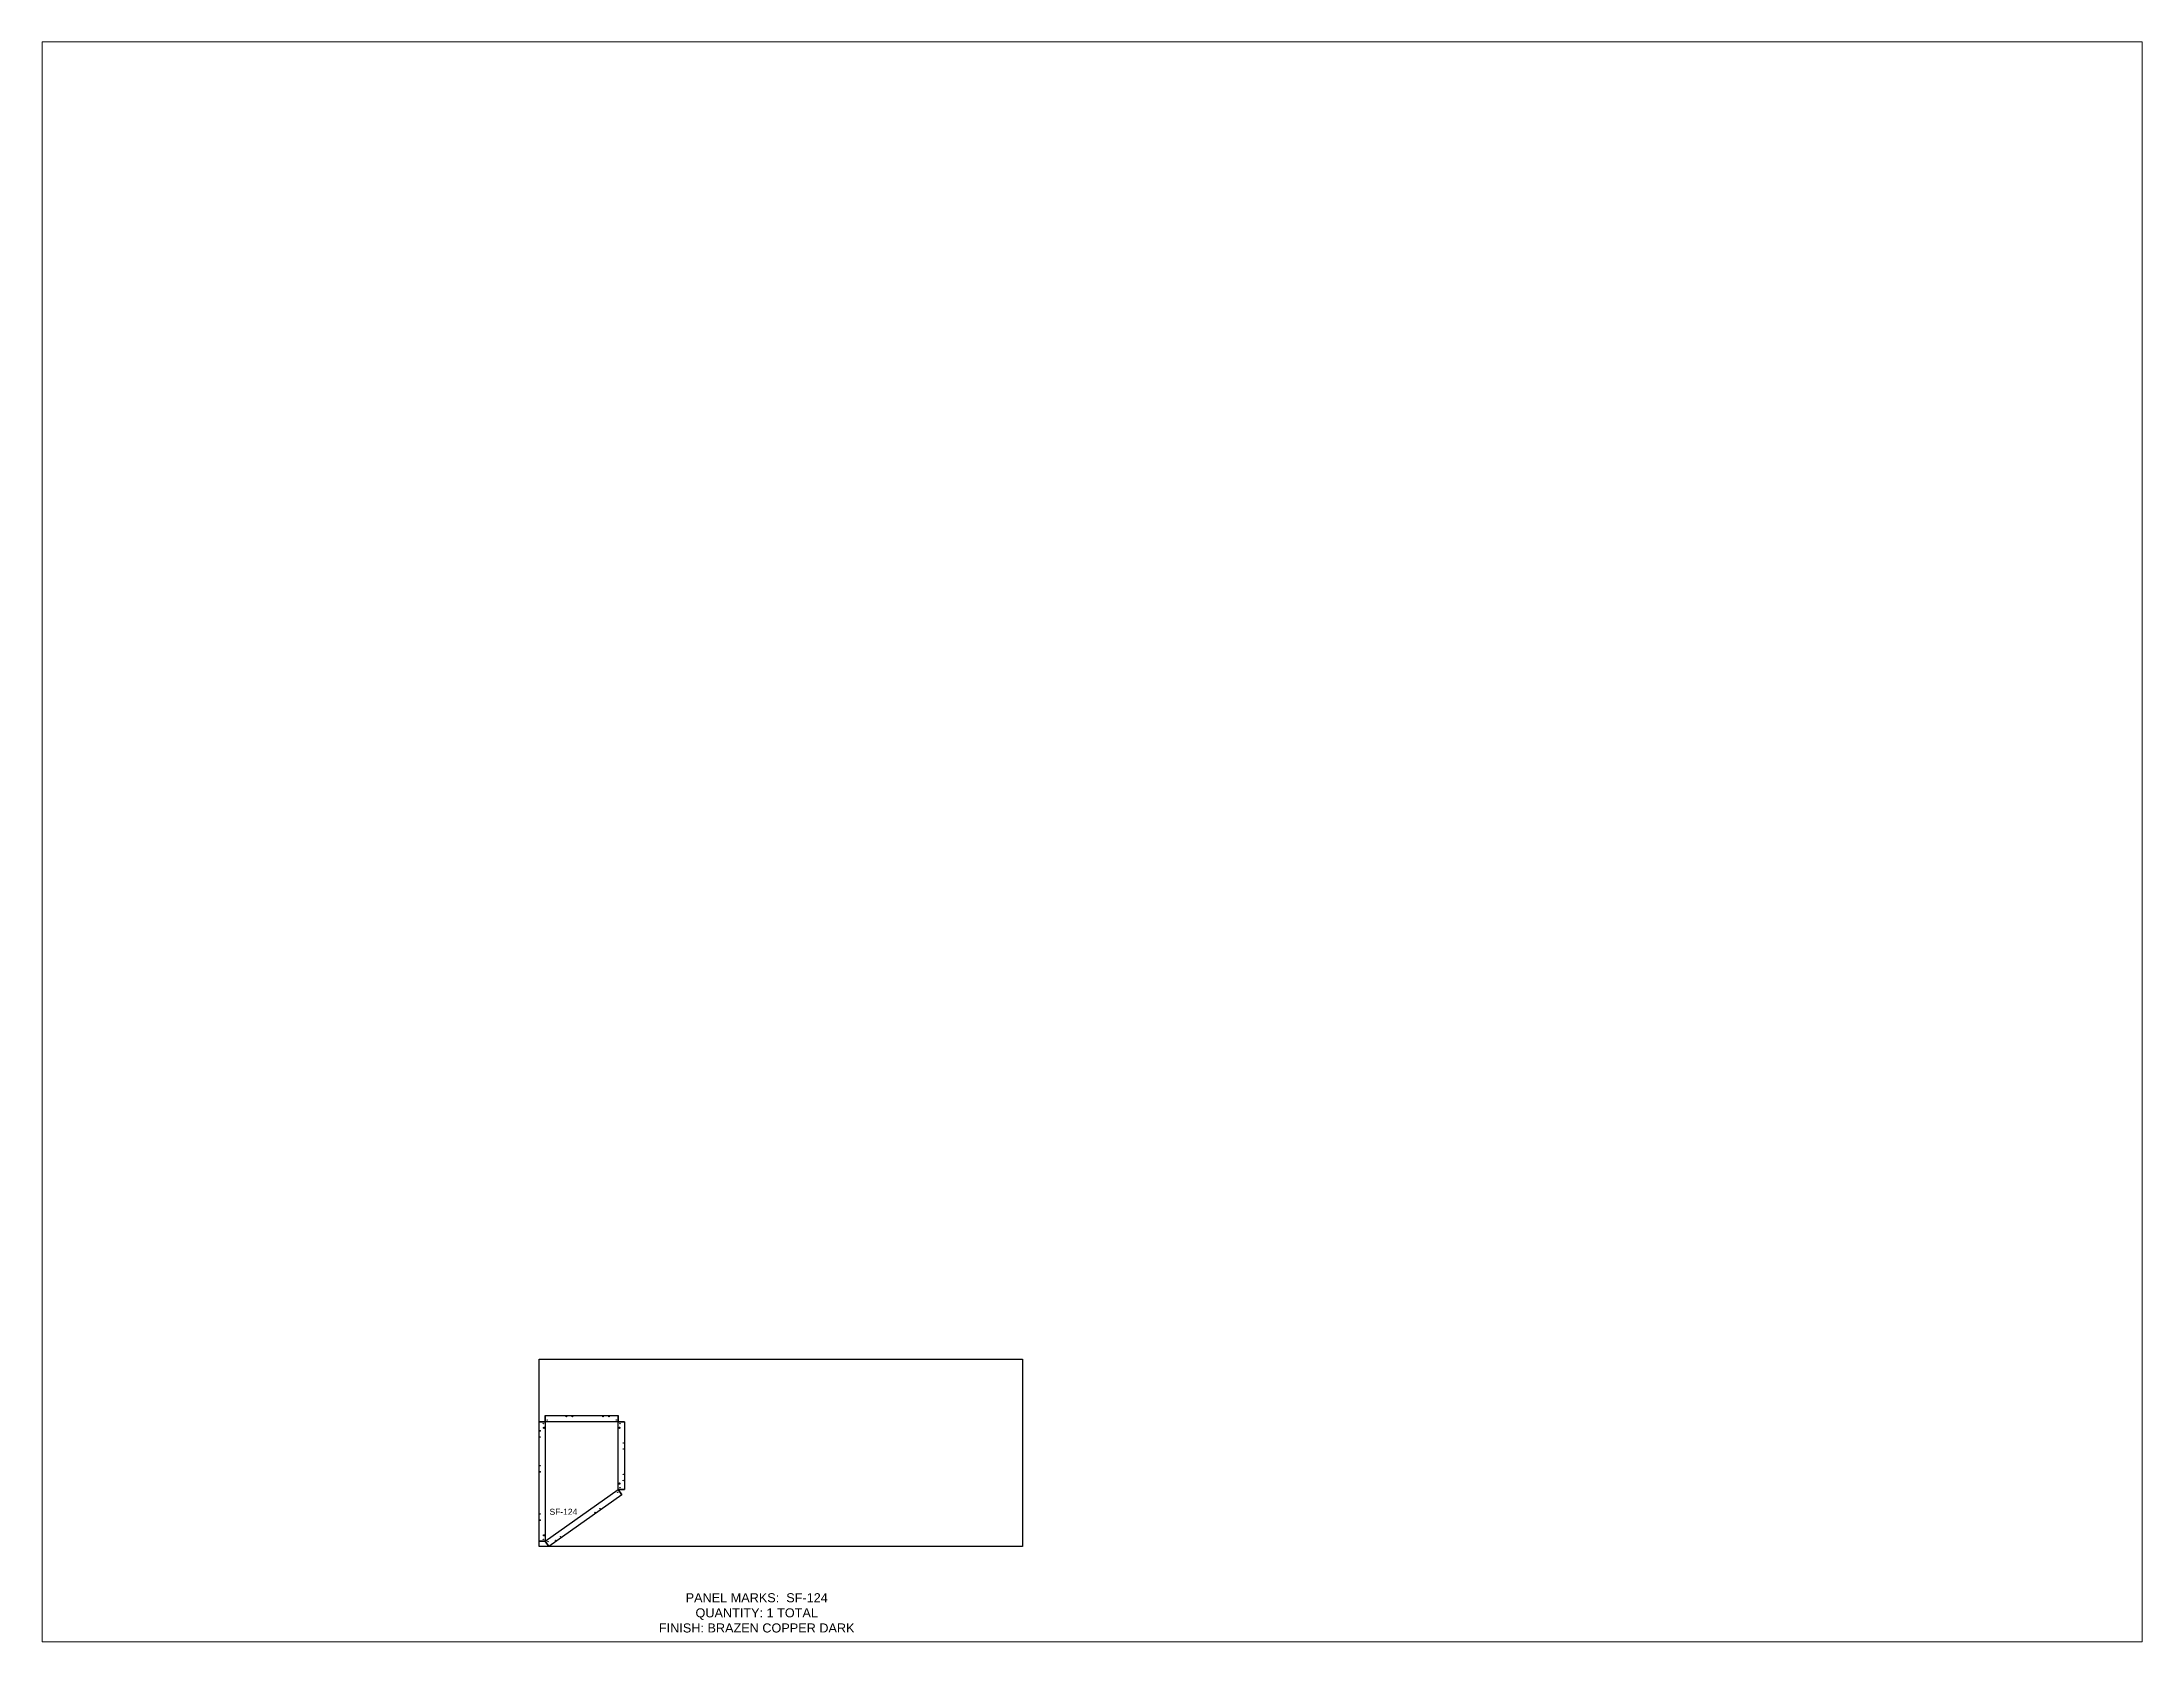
# Paper-space layout 'Layout1' of a CAD drawing. Header units: inches. Extents: x 1.05 to 9.45, y 0.8 to 7.2.
# The model-space entities are those that its viewports show. They can reach past a viewport. Long polylines and large blocks are cut down to what shows.
import ezdxf

# ---------------------------------------------------------------- set-up
doc = ezdxf.new("R2010")
doc.units = ezdxf.units.IN
doc.header["$MEASUREMENT"] = 0
doc.linetypes.add('HIDDEN', pattern=[0.375, 0.25, -0.125])
doc.linetypes.add('PHANTOM', pattern=[2.5, 1.25, -0.25, 0.25, -0.25, 0.25, -0.25])
for name, color, linetype in [('CUT', 7, 'Continuous'), ('DIMS', 1, 'Continuous'), ('HOLES', 6, 'Continuous'), ('ROUT', 1, 'HIDDEN'), ('SHEET', 5, 'PHANTOM'), ('TEXT', 2, 'PHANTOM'), ('V135', 4, 'HIDDEN'), ('WEEPS', 3, 'HIDDEN')]:
    doc.layers.add(name, color=color, linetype=linetype)
doc.styles.get("Standard").update_dxf_attribs({"font": 'arial.ttf'})

msp = doc.modelspace()

# ---------------------------------------------------------------- linework, layer by layer
at = {"layer": 'CUT', "ltscale": 0.25}
msp.add_lwpolyline([(3.26, 0), (2.06, 1.68), (0, 1.68), (0, 41.25), (2.06, 41.25), (2.06, 43.31), (26.18, 43.31), (26.18, 41.25), (28.24, 41.25), (28.24, 18.81), (26.18, 18.81), (27.37, 17.12)], close=True, dxfattribs=at)
at = {"layer": 'HOLES', "ltscale": 0.25}
for centre in [(2.69, 41.87), (9.07, 42.93), (11.07, 42.93), (21.18, 42.93), (23.18, 42.93), (25.55, 41.87), (0.38, 38.25), (0.38, 36.25), (1.44, 40.62), (26.8, 40.62), (27.87, 34.25), (27.87, 32.25), (0.38, 26.68), (0.38, 24.68), (27.87, 23.81), (27.87, 21.81), (26.03, 17.94), (26.8, 19.43), (0.38, 10.69), (0.38, 8.69), (18.53, 11.31), (20.16, 12.46), (1.44, 2.31), (2.93, 1.53), (5.49, 2.04), (7.12, 3.2)]:
    msp.add_circle(centre, 0.0625, dxfattribs=at)
at = {"layer": 'ROUT', "ltscale": 0.25}
msp.add_line((28.24, 41.25), (0, 41.25), dxfattribs=at)
for points in [[(2.06, 43.31), (2.06, 1.68), (26.18, 18.81), (28.24, 18.81)], [(27.37, 17.12), (26.18, 18.81), (26.18, 43.31)]]:
    msp.add_lwpolyline(points, dxfattribs=at)
at = {"layer": 'SHEET'}
msp.add_lwpolyline([(0, 62), (160, 62), (160, 0), (0, 0)], close=True, dxfattribs=at)
at = {"layer": 'V135'}
msp.add_lwpolyline([(0, 1.68), (2.06, 1.68), (3.26, 0)], dxfattribs=at)
at = {"layer": 'WEEPS', "ltscale": 0.25}
for centre in [(1.66, 39.25), (26.59, 39.25), (26.59, 20.81), (1.66, 3.68)]:
    msp.add_circle(centre, 0.188, dxfattribs=at)

# ---------------------------------------------------------------- texts
at = {"layer": 'DIMS', "ltscale": 0.25, "insert": (8.08, 12.45), "char_height": 2, "attachment_point": 2}
msp.add_mtext_dynamic_manual_height_columns('SF-124', width=3.0859, gutter_width=10, heights=[2.07], dxfattribs=at)
at = {"layer": 'TEXT', "insert": (72.05, -22.01), "char_height": 3, "attachment_point": 5}
msp.add_mtext_dynamic_manual_height_columns('\\pxt44;PANEL MARKS:  SF-124\\P\\ptz;QUANTITY: 1 TOTAL\\PFINISH: BRAZEN COPPER DARK', width=199.7409, gutter_width=1, heights=[0], dxfattribs=at)

psp = doc.layouts.get("Layout1")

# ---------------------------------------------------------------- viewports
at = {"layer": 'CUT'}
psp.add_viewport(center=(5.25, 4), size=(8.4, 6.4), view_center_point=(183.0157, 233.1318), view_height=529.538938, dxfattribs=at)

doc.saveas('drawing.dxf')
